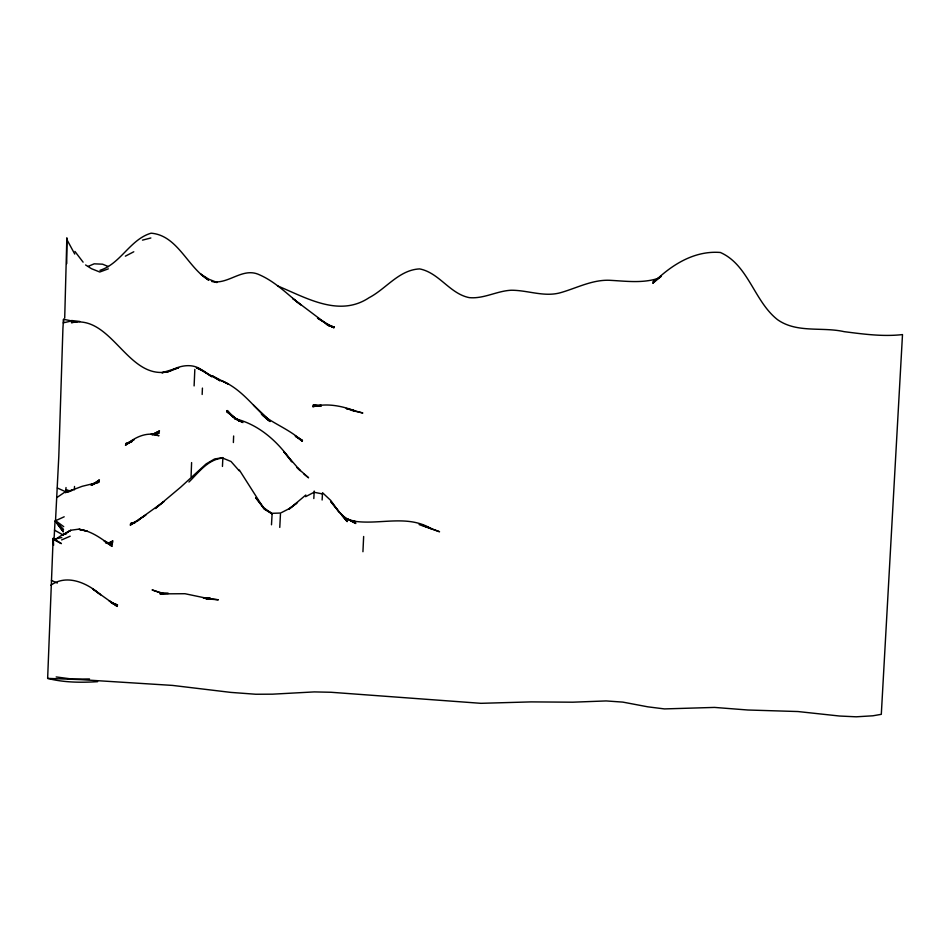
<?xml version="1.0" encoding="UTF-8"?>
<svg xmlns="http://www.w3.org/2000/svg" width="950" height="950" viewBox="0 0 950 950"><rect width="100%" height="100%" fill="white"/><g stroke="black" fill="none" stroke-linecap="round" stroke-linejoin="round"><path stroke-width="1.43" d="M66.737 263.589L66.844 237.844L64.707 318.096M222.442 466.438L222.882 457.603L214.522 459.004L206.091 463.944L180.654 487.196L155.242 508.535L163.851 501.612L138.51 519.864L145.873 514.959L130.221 525.124L138.795 520.101L130.376 524.281L135.256 522.5M191.603 462.579L191.069 476.532M194.109 385.926L194.833 369.407M233.379 442.534L233.641 435.991M202.16 394.476L202.421 388.087M313.809 498.548L314.224 491.043M322.121 500.009L322.537 492.729L330.754 500.448L338.901 511.824L330.873 501.719L347.213 521.633L341.858 515.28M279.775 527.404L280.452 514.152M363.648 536.489L362.936 551.724M63.175 322.881L71.701 320.922L63.519 319.307L62.926 328.332L58.805 456.297L55.48 521.419L63.531 529.768L55.053 521.039L53.984 540.336L62.569 534.672L54.459 530.124M271.486 524.792L272.104 513.938L263.874 507.775L255.704 497.729L263.72 508.321L239.352 470.012M74.361 489.867L74.528 486.471M97.648 681.672C80.94 682.694 63.947 682.599 47.642 678.395L53.141 538.389L61.394 543.614L53.271 539.422L53.141 538.389M66.025 487.552L65.669 491.114M188.943 482.03C198.704 472.459 207.967 459.242 222.727 458.09L231.016 461.486L239.198 470.761M305.817 495.021L288.871 509.283L296.4 503.452M62.569 534.672L66.619 533.52M94.097 483.859L99.382 479.892L91.865 485.046M297.481 502.621L289.026 508.737L280.606 513.036L272.258 513.321L263.993 508.879L272.104 513.938M56.917 497.515L65.514 491.673L72.485 490.141M652.935 281.568L661.378 276.177L652.757 283.29C670.807 265.347 693.821 250.384 720.349 252.474C748.505 264.86 754.122 301.376 777.587 319.711C797.05 333.402 822.118 326.657 844.134 331.657C863.455 334.127 883.013 336.811 902.5 334.578L881.303 714.329L872.931 715.789L856.223 716.811L839.551 716.027L797.905 711.538L747.864 710.006L714.531 707.418L664.442 708.914L647.781 706.824L622.832 702.109L606.159 700.934L572.767 702.193L531.05 701.896L480.949 703.321L330.944 692.265L314.26 691.909L272.496 694.177L255.811 694.248L230.814 692.396L172.532 685.413L80.857 679.63L47.642 678.395M91.996 485.117L99.216 481.128L90.666 484.856L99.049 482.196L82.151 486.317L65.348 492.611L72.663 490.224M305.639 496.672L314.058 492.254L322.371 493.917M125.364 256.168L133.784 251.774M152.297 434.613L159.517 430.92L152.178 434.601M108.157 543.364L112.967 540.93L108.074 543.388M50.873 585.188C67.118 573.729 87.471 583.086 100.617 594.807L92.53 588.822L117.254 606.444L109.155 600.863L117.408 605.447L111.993 603.084M64.196 516.788L55.634 520.695L63.733 526.668M61.608 539.921L70.169 536.216M131.729 441.714L125.614 444.351L134.045 439.648L125.448 445.229C134.591 437.416 146.882 431.146 158.994 435.706L150.824 434.293L159.339 432.879L153.746 434.435M99.94 270.334C120.804 263.684 130.019 239.376 151.086 233.189C177.721 235.327 187.518 267.413 208.667 280.119L200.581 274.039L208.834 279.217L217.123 282.494L214.391 282.055M88.184 266.38L94.181 263.827L102.529 264.183L108.442 266.594M108.312 268.85L99.762 272.009L91.485 268.707L85.583 264.955M131.373 441.643L125.768 443.626L131.872 441.572M108.597 543.756L112.789 542.284L107.112 543.424M65.942 533.817L62.272 535.004L70.704 530.385L62.13 535.396L70.561 530.278L78.921 529.138L87.234 531.216L79.064 529.352C91.782 530.884 102.089 539.137 112.136 546.393L104.037 540.799L112.314 544.813L105.521 542.676M134.734 522.346L130.542 523.533L134.793 522.678M658.706 278.196C643.411 283.361 627.143 281.283 611.384 280.392C593.631 279.015 577.636 287.707 561.106 292.529C544.457 297.493 527.808 290.106 511.076 290.249C496.791 290.973 483.704 299.036 469.217 297.623C449.683 293.704 439.209 272.721 419.651 268.909C399.071 269.836 386.211 288.752 369.075 297.706C339.114 317.704 306.043 297.635 277.507 285.879M142.476 240.136L150.86 237.975M61.797 537.534L53.271 539.422L53.604 545.264M206.162 598.737L210.342 598.156L206.091 598.476M77.045 321.884L71.369 322.656C112.159 314.082 127.597 381.176 168.958 371.497L161.844 372.744L178.612 367.745L170.062 371.034C180.322 365.037 193.895 362.651 203.442 371.355L196.472 367.769M89.502 678.965L72.806 679.143L56.157 676.946M66.927 491.625L69.754 491.518M206.007 598.809L218.369 599.794L203.098 597.704L209.891 598.928L184.953 593.714L159.921 593.881L168.411 593.429L160.229 592.658L152.083 589.914L160.372 592.729M211.719 281.485C228.475 285 242.606 266.653 259.552 274.847C275.298 281.746 287.482 294.274 300.746 304.819L292.659 298.442L325.601 323.273L317.49 318.096L334.008 327.821L325.886 323.808L334.162 327.394L327.37 325.078M71.559 320.506L79.883 321.492M351.951 410.507L362.841 413.001L346.228 408.524L354.397 410.673C341.157 405.757 326.657 403.014 312.74 406.695L321.254 405.329L312.906 405.816L321.397 405.899L313.215 404.878L320.15 406.018M69.92 490.711L65.835 490.046L68.602 490.77M105.545 542.521L112.48 543.851M328.878 325.779L334.317 327.073L327.394 325.031M419.116 524.578L439.553 531.751L422.976 525.457L431.122 528.592C406.006 513.606 377.304 526.11 350.598 520.576L355.989 521.764L347.7 519.128L344.019 516.836M112.136 603.333L117.562 604.924L110.663 602.407M160.526 592.503L163.234 593.489M51.395 580.403L57.309 583.027M196.496 367.709L203.597 370.868L211.838 376.746L203.727 371.509L220.246 380.843L212.147 375.749L228.677 384.299L221.718 380.808C238.082 387.374 249.541 401.399 261.689 413.535M57.38 488.015L65.514 491.673M241.763 422.014L234.674 418.606C259.041 424.412 277.911 441.667 291.887 461.854L283.729 451.571M347.7 519.128L355.822 523.509L347.546 519.033M239.602 421.372L226.741 411.683L234.84 417.881L242.951 422.584M295.545 436.418L302.504 440.468L295.426 435.991M265.561 418.024L270.192 421.349L263.126 415.922M234.84 417.881L239.542 421.313M343.924 517.311L347.391 519.876L339.186 512.097M295.402 436.109L302.337 441.275C290.284 429.756 274.312 424.234 261.392 414.129L269.622 420.411L253.496 405.116M303.964 474.086L308.584 477.803L297.291 467.768M266 418.285L270.038 421.551M234.982 418.012L226.908 410.946L235.113 418.713L227.05 410.792L232.513 416.551M261.547 413.416L267.746 419.045M297.196 467.744L300.224 470.642L283.86 451.784M55.48 521.419L63.353 531.857L55.195 520.897M74.943 251.441L83.101 262.164M66.666 239.174L74.753 254.078M63.519 319.307L63.626 321.955M232.655 416.551L227.204 410.507L232.56 416.456"/></g></svg>
